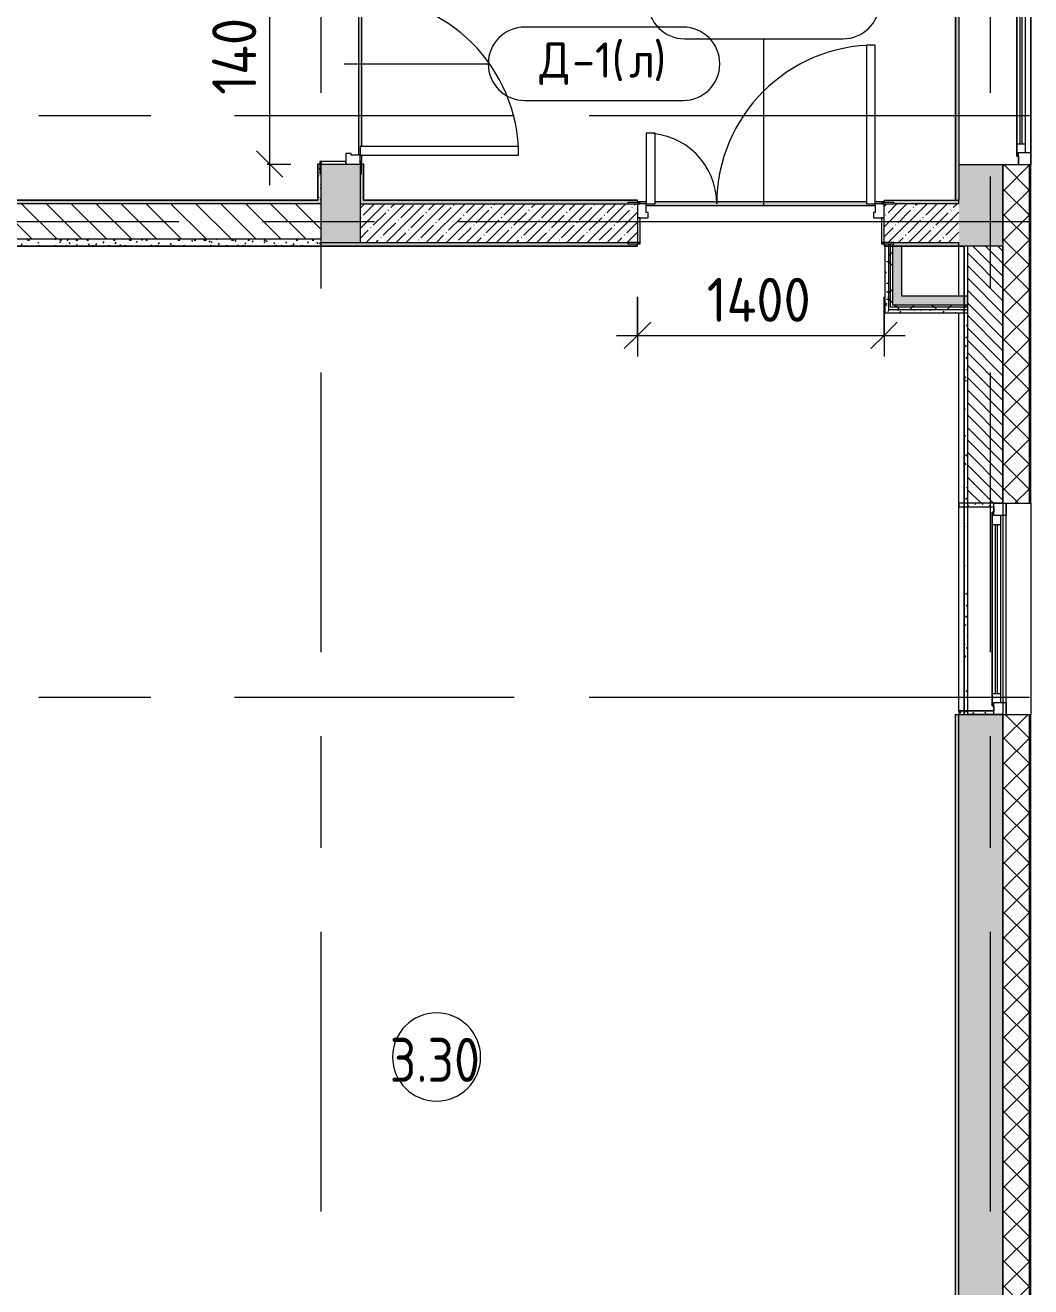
# Model space of a CAD drawing. Header units: millimetres. Extents: x 81382 to 274816, y -8553 to 29000.
# Drawn here: x 119529 to 125238, y 4453 to 11613 of the extents above; entities that cross this region are included whole.
import ezdxf

# ---------------------------------------------------------------- set-up
doc = ezdxf.new("R2010")
doc.units = ezdxf.units.MM
doc.linetypes.add('Осевая', pattern=[3175, 635, -476.25, 1587.5, -476.25])
for name, color, linetype, lineweight in [('A-ANNO-DIMS', 7, 'Continuous', 9), ('A-ANNO-DIMS-100', 7, 'Continuous', 9), ('A-AREA-IDEN', 7, 'Continuous', 9), ('A-DOOR-IDEN', 7, 'Continuous', 9), ('A-GLAZ', 7, 'Continuous', 9), ('A-GLAZ-1', 7, 'Continuous', 13), ('A-WALL', 7, 'Continuous', 9), ('I-WALL', 7, 'Continuous', 9), ('Ограждение', 7, 'Continuous', 9), ('Оси', 7, 'Continuous', 9), ('Оси-2', 7, 'Осевая', 9), ('Поручни', 7, 'Continuous', 9)]:
    doc.layers.add(name, color=color, linetype=linetype, lineweight=lineweight)
for name, color, linetype, lineweight, true_color in [('A-DOOR-1', 1, 'Continuous', 9, 0xff0000), ('A-DOOR-2', 1, 'Continuous', 13, 0xff0000), ('A-DOOR-FRAM-1', 1, 'Continuous', 13, 0xff0000), ('A-WALL-1', 7, 'Continuous', 9, 0x3c3c3c), ('A-WALL-FNSH-1', 7, 'Continuous', 9, 0x3c3c3c)]:
    doc.layers.add(name, color=color, linetype=linetype, lineweight=lineweight, true_color=true_color)
doc.styles.add('GOST Common', font='GOST_Common.ttf', dxfattribs={"width": 0.9, "height": 250})
doc.styles.add('GOST Common_1', font='GOST_Common.ttf', dxfattribs={"height": 200})
doc.styles.add('ISOCPEUR', font='isocpeur.ttf', dxfattribs={"width": 0.9, "height": 250})
doc.dimstyles.new('ISO-2_5_0_9К_БОЛЬШОЙ', dxfattribs={"dimscale": 304.8, "dimtxt": 248.995294, "dimasz": 0.492126, "dimexe": 0.393701, "dimexo": 0.984252, "dimgap": 0, "dimtad": 1, "dimdec": 0, "dimrnd": 10, "dimzin": 0, "dimdsep": 46, "dimtxsty": 'ISOCPEUR', "dimblk1": 'OBLIQUE', "dimblk2": 'OBLIQUE', "dimsah": 1, "dimcen": 0.09, "dimdle": 0.393701, "dimazin": 0, "dimtfac": 1, "dimtdec": 4, "dimtix": 1, "dimtmove": 0, "dimatfit": 3, "dimfxl": 1, "dimtvp": 1, "dimtolj": 1, "dimtzin": 0, "dimarcsym": 2})
pattern_1 = [(45, (0, 0), (-57.024626, 57.024626), []), (45, (57.025, 0), (-57.024626, 57.024626), [100.806, -20.161, 3.353, -16.808])]
pattern_2 = [(0, (0, 0), (121.92, 30.48), [10.058, -81.382, 10.058, -81.382, -487.68]), (0, (0, 0), (121.92, 30.48), [-182.88, 10.058, -172.822, 10.058, -81.382, -213.36]), (0, (0, 0), (121.92, 30.48), [-457.2, 10.058, -50.902, 10.058, -142.342]), (120, (45.72, 15.24), (-87.356454, 90.345817), [10.058, -81.382, 10.058, -81.382, -487.68]), (120, (45.72, 15.24), (-87.356454, 90.345817), [-182.88, 10.058, -172.822, 10.058, -81.382, -213.36]), (120, (45.72, 15.24), (-87.356454, 90.345817), [-457.2, 10.058, -50.902, 10.058, -142.342]), (240, (60.96, 76.2), (-34.563546, -120.825817), [10.058, -81.382, 10.058, -81.382, -487.68]), (240, (60.96, 76.2), (-34.563546, -120.825817), [-182.88, 10.058, -172.822, 10.058, -81.382, -213.36]), (240, (60.96, 76.2), (-34.563546, -120.825817), [-457.2, 10.058, -50.902, 10.058, -142.342])]
pattern_3 = [(45, (0, 0), (-106.06602, 106.06602), []), (135, (0, 0), (-106.06602, -106.06602), [])]

# ---------------------------------------------------------------- blocks, each defined once
blk = doc.blocks.new('120_Окно_СКБ_1Ст - 120_Окно_СКБ_1Ст 1200х2500_h_ с форточкой 3-24161067-План заполнения дверных проемов 3 этажа в осях 23-33')
at = {"layer": 'A-GLAZ'}
for p, q in [((600, -57), (-600, -57)), ((-580, -127), (-550, -127)), ((-480, -107), (480, -107)), ((480, -117), (-480, -117)), ((550, -127), (579, -127))]:
    blk.add_line(p, q, dxfattribs=at)
at = {"layer": 'A-GLAZ-1'}
for p, q in [((-600, -127), (-600, -57)), ((-600, -57), (-530, -57)), ((-530, -57), (-530, -127)), ((530, -127), (530, -57)), ((530, -57), (600, -57)), ((600, -57), (600, -127)), ((-530, -127), (-600, -127)), ((-530, -127), (-550, -127)), ((-550, -127), (-550, -137)), ((-550, -137), (550, -137)), ((550, -137), (-550, -137)), ((530, -87), (-530, -87)), ((-530, -87), (-530, -127)), ((-480, -137), (-480, -87)), ((480, -137), (480, -87)), ((530, -127), (530, -87)), ((600, -127), (530, -127)), ((550, -127), (530, -127)), ((550, -137), (550, -127))]:
    blk.add_line(p, q, dxfattribs=at)
blk = doc.blocks.new('110_Дверь_СКБ_2Ст - Д-5_п_ Из игровой в коридор-32679362-План заполнения дверных проемов 3 этажа в осях 23-33')
at = {"layer": 'A-DOOR-1'}
for centre, radius, start, end in [((662.5, 110), 900, 90, 180), ((-637.5, 110), 400, 360, 90)]:
    blk.add_arc(centre, radius, start, end, dxfattribs=at)
at = {"layer": 'A-DOOR-2'}
for p, q in [((662.5, 1010), (612.5, 1010)), ((612.5, 1010), (612.5, 110)), ((662.5, 110), (662.5, 1010)), ((-637.5, 510), (-637.5, 110)), ((-587.5, 510), (-637.5, 510)), ((-587.5, 110), (-587.5, 510)), ((-637.5, 110), (-587.5, 110)), ((612.5, 110), (662.5, 110))]:
    blk.add_line(p, q, dxfattribs=at)
at = {"layer": 'A-DOOR-FRAM-1'}
for p, q in [((-672.5, 118), (-742.5, 118)), ((-742.5, 118), (-742.5, 110)), ((-742.5, 110), (-672.5, 110)), ((-637.5, 110), (-687.5, 110)), ((-687.5, 110), (-687.5, 30)), ((-672.5, 110), (-672.5, 118)), ((-637.5, 60), (-637.5, 110)), ((662.5, 110), (662.5, 60)), ((712.5, 110), (662.5, 110)), ((767.5, 118), (697.5, 118)), ((697.5, 118), (697.5, 110)), ((697.5, 110), (767.5, 110)), ((712.5, 30), (712.5, 110)), ((767.5, 110), (767.5, 118)), ((-687.5, 30), (-627.5, 30)), ((-672.5, 30), (-687.5, 30)), ((-687.5, 30), (-687.5, -110)), ((-672.5, -110), (-672.5, 30)), ((-627.5, 60), (-637.5, 60)), ((-627.5, 30), (-627.5, 60)), ((662.5, 60), (652.5, 60)), ((652.5, 60), (652.5, 30)), ((652.5, 30), (712.5, 30)), ((712.5, 30), (697.5, 30)), ((697.5, 30), (697.5, -110)), ((712.5, -110), (712.5, 30)), ((-672.5, -110), (-742.5, -110)), ((-742.5, -110), (-742.5, -118)), ((-742.5, -118), (-672.5, -118)), ((-687.5, -110), (-672.5, -110)), ((-672.5, -118), (-672.5, -110)), ((697.5, -110), (712.5, -110)), ((767.5, -110), (697.5, -110)), ((697.5, -110), (697.5, -118)), ((697.5, -118), (767.5, -118)), ((767.5, -118), (767.5, -110))]:
    blk.add_line(p, q, dxfattribs=at)
blk = doc.blocks.new('110_Дверь_СКБ_2Ст - Д-1_л_Лестничная клетка EIS60 2-32142534-План заполнения дверных проемов 3 этажа в осях 23-33')
at = {"layer": 'A-DOOR-1'}
for centre, radius, start, end in [((662.5, 110), 900, 90, 180), ((-637.5, 110), 400, 360, 90)]:
    blk.add_arc(centre, radius, start, end, dxfattribs=at)
at = {"layer": 'A-DOOR-2'}
for p, q in [((662.5, 1010), (612.5, 1010)), ((612.5, 1010), (612.5, 110)), ((662.5, 110), (662.5, 1010)), ((-637.5, 510), (-637.5, 110)), ((-587.5, 510), (-637.5, 510)), ((-587.5, 110), (-587.5, 510)), ((-637.5, 110), (-587.5, 110)), ((612.5, 110), (662.5, 110))]:
    blk.add_line(p, q, dxfattribs=at)
at = {"layer": 'A-DOOR-FRAM-1'}
for p, q in [((-672.5, 118), (-742.5, 118)), ((-742.5, 118), (-742.5, 110)), ((-742.5, 110), (-672.5, 110)), ((-637.5, 110), (-687.5, 110)), ((-687.5, 110), (-687.5, 30)), ((-672.5, 110), (-672.5, 118)), ((-637.5, 60), (-637.5, 110)), ((662.5, 110), (662.5, 60)), ((712.5, 110), (662.5, 110)), ((767.5, 118), (697.5, 118)), ((697.5, 118), (697.5, 110)), ((697.5, 110), (767.5, 110)), ((712.5, 30), (712.5, 110)), ((767.5, 110), (767.5, 118)), ((-687.5, 30), (-627.5, 30)), ((-672.5, 30), (-687.5, 30)), ((-687.5, 30), (-687.5, -110)), ((-672.5, -110), (-672.5, 30)), ((-627.5, 60), (-637.5, 60)), ((-627.5, 30), (-627.5, 60)), ((662.5, 60), (652.5, 60)), ((652.5, 60), (652.5, 30)), ((652.5, 30), (712.5, 30)), ((712.5, 30), (697.5, 30)), ((697.5, 30), (697.5, -110)), ((712.5, -110), (712.5, 30)), ((-672.5, -110), (-742.5, -110)), ((-742.5, -110), (-742.5, -118)), ((-742.5, -118), (-672.5, -118)), ((-687.5, -110), (-672.5, -110)), ((-672.5, -118), (-672.5, -110)), ((697.5, -110), (712.5, -110)), ((767.5, -110), (697.5, -110)), ((697.5, -110), (697.5, -118)), ((697.5, -118), (767.5, -118)), ((767.5, -118), (767.5, -110))]:
    blk.add_line(p, q, dxfattribs=at)
blk = doc.blocks.new('120_Окно_СКБ_2Ст_Фрамуга сверху - 120_Окно_СКБ_2Ст_2300х2500_h_ ДОО 2-24160916-План заполнения дверных проемов 3 этажа в осях 23-33')
at = {"layer": 'A-GLAZ'}
for p, q in [((1150, 83), (-1150, 83)), ((-1080, 83), (1080, 83)), ((-1150, 13), (-540, 13)), ((-590, 53), (-1080, 53)), ((-590, 43), (-1080, 43)), ((-1080, 13), (-540, 13)), ((-470, 33), (1030, 33)), ((1030, 23), (-470, 23)), ((1100, 13), (1150, 13))]:
    blk.add_line(p, q, dxfattribs=at)
at = {"layer": 'A-GLAZ-1'}
for p, q in [((-1150, 13), (-1150, 83)), ((-1150, 83), (-1080, 83)), ((-1080, 83), (-1080, 13)), ((-590, 13), (-590, 83)), ((-590, 83), (-520, 83)), ((-520, 83), (-520, 13)), ((1080, 13), (1080, 83)), ((1080, 83), (1150, 83)), ((1150, 83), (1150, 13)), ((-1080, 13), (-1150, 13)), ((-520, 13), (-590, 13)), ((-520, 13), (-540, 13)), ((-540, 13), (-540, 3)), ((-540, 3), (1100, 3)), ((1100, 3), (-540, 3)), ((1080, 53), (-520, 53)), ((-520, 53), (-520, 13)), ((-470, 3), (-470, 53)), ((1030, 3), (1030, 53)), ((1080, 13), (1080, 53)), ((1150, 13), (1080, 13)), ((1100, 13), (1080, 13)), ((1100, 3), (1100, 13))]:
    blk.add_line(p, q, dxfattribs=at)
blk = doc.blocks.new('Ограждение - Ограждение-32882368-План заполнения дверных проемов 3 этажа в осях 23-33')
at = {"layer": 'Ограждение'}
h = blk.add_hatch(color=256, dxfattribs=at)
h.paths.add_polyline_path([(124305, 10590), (124355, 10590), (124355, 10600), (124305, 10600), (124305, 10610), (123105, 10610), (123105, 10600), (123055, 10600), (123055, 10590), (123978.6, 10590)])
h.paths.add_polyline_path([(124390, 10600), (124390, 10608), (124405, 10608), (124404.8, 10610), (124355, 10610), (124355, 10600)])
h.paths.add_polyline_path([(123020, 10600), (123055, 10600), (123055, 10610), (123005, 10610), (123005, 10608), (123020, 10608)])
at = {"layer": 'Поручни'}
for p, q in [((123055, 10610), (123005, 10610)), ((124305, 10610), (123105, 10610)), ((124405, 10610), (124355, 10610)), ((123055, 10590), (124355, 10590))]:
    blk.add_line(p, q, dxfattribs=at)
blk = doc.blocks.new('Ограждение - Ограждение-32882374-План заполнения дверных проемов 3 этажа в осях 23-33')
at = {"layer": 'Ограждение'}
h = blk.add_hatch(color=256, dxfattribs=at)
h.paths.add_polyline_path([(121438, 10837.6), (121440.3, 10837.6), (121440.3, 10875), (121430, 10875), (121430, 10840), (121438, 10840)])
h.paths.add_polyline_path([(121430, 12175), (121440.3, 12175), (121440.3, 12197.6), (121430, 12197.6)])
h.paths.add_polyline_path([(121430, 10875), (121430, 10925), (121440.3, 10925), (121440.3, 12125), (121430, 12125), (121430, 12175), (121420.3, 12175), (121420.3, 10875)])
at = {"layer": 'Поручни'}
for p, q in [((121420.3, 12175), (121420.3, 10875)), ((121430, 12197.6), (121440.3, 12197.6)), ((121440.3, 12175), (121440.3, 12197.6)), ((121440.3, 10925), (121440.3, 12125)), ((121440.3, 10837.6), (121438, 10837.6)), ((121440.3, 10837.6), (121440.3, 10875))]:
    blk.add_line(p, q, dxfattribs=at)
blk = doc.blocks.new('Марка_Помещения - Номер-25198446-План заполнения дверных проемов 3 этажа в осях 23-33')
at = {"layer": 'A-AREA-IDEN'}
for start, end in [(360, 180), (180, 360)]:
    blk.add_arc((0, 0), 2.5, start, end, dxfattribs=at)
blk = doc.blocks.new('М_двери - Типоразмер_рамка-25223575-План заполнения дверных проемов 3 этажа в осях 23-33')
at = {"layer": 'A-DOOR-IDEN'}
for p, q in [((4.496, 2.08), (-4.496, 2.08)), ((-4.496, -2.08), (4.496, -2.08))]:
    blk.add_line(p, q, dxfattribs=at)
for centre, start, end in [((-4.496, 0), 90, 270), ((4.496, 0), 270, 90)]:
    blk.add_arc(centre, 2.08, start, end, dxfattribs=at)
blk = doc.blocks.new('DIMBLOCK21-План заполнения дверных проемов 3 этажа в осях 23-33')
at = {"layer": 'A-ANNO-DIMS-100'}
for p, q in [((120917.4, 10705), (120917.4, 12345)), ((120902, 12225), (121037.4, 12225)), ((120917.4, 12225), (120902, 12225)), ((120902, 10825), (121037.4, 10825)), ((120917.4, 10825), (120902, 10825))]:
    blk.add_line(p, q, dxfattribs=at)
at = {"layer": 'A-ANNO-DIMS-100', "lineweight": 20}
for p, q in [((120917.4, 12225), (120842.4, 12300)), ((120917.4, 12225), (120992.4, 12150)), ((120917.4, 10825), (120842.4, 10900)), ((120917.4, 10825), (120992.4, 10750))]:
    blk.add_line(p, q, dxfattribs=at)
at = {"layer": 'A-ANNO-DIMS-100', "color": 0, "insert": (120590.8, 11218.5), "char_height": 250, "width": 735.494, "attachment_point": 1, "rotation": 90, "line_spacing_factor": 1.149209, "style": 'ISOCPEUR'}
blk.add_mtext('1400', dxfattribs=at)
blk = doc.blocks.new('_Oblique')
at = {"color": 0, "linetype": 'ByBlock', "lineweight": -2}
blk.add_line((-0.5, -0.5), (0.5, 0.5), dxfattribs=at)
blk = doc.blocks.new('DIMBLOCK22-План заполнения дверных проемов 3 этажа в осях 23-33')
at = {"layer": 'A-ANNO-DIMS-100'}
for p, q in [((123005, 10072), (123005, 9733.1)), ((123005, 9853.1), (123005, 10072)), ((124405, 10072), (124405, 9733.1)), ((124405, 9853.1), (124405, 10072)), ((122885, 9853.1), (124525, 9853.1))]:
    blk.add_line(p, q, dxfattribs=at)
at = {"layer": 'A-ANNO-DIMS-100', "lineweight": 20}
for p, q in [((123005, 9853.1), (123080, 9928.1)), ((124405, 9853.1), (124480, 9928.1)), ((123005, 9853.1), (122930, 9778.1)), ((124405, 9853.1), (124330, 9778.1))]:
    blk.add_line(p, q, dxfattribs=at)
at = {"layer": 'A-ANNO-DIMS-100', "color": 0, "insert": (123398.5, 10179.7), "char_height": 250, "width": 735.494, "attachment_point": 1, "line_spacing_factor": 1.149209, "style": 'ISOCPEUR'}
blk.add_mtext('1400', dxfattribs=at)

msp = doc.modelspace()

# ---------------------------------------------------------------- hatches: boundary and pattern name
at = {"layer": 'A-WALL'}
h = msp.add_hatch(dxfattribs=at)
h.set_pattern_fill('FP_1', color=256, style=0, pattern_type=2)
h.set_pattern_definition([(45, (0, 0), (-70.71068, 70.71068), []), (135, (0, 0), (-70.71068, -70.71068), [])])
h.paths.add_polyline_path([(125080, -250), (125230, -250), (125230, 7700), (125080, 7700), (125080, -100)])
h.paths.add_polyline_path([(125230, 8900), (125230, 10820), (125080, 10820), (125080, 8900)])
h.paths.add_polyline_path([(125230, 13120), (125230, 21400), (125080, 21400), (125080, 13120)])
h = msp.add_hatch(dxfattribs=at)
h.set_pattern_fill('FP_2', color=256, style=0, pattern_type=2)
h.set_pattern_definition([(135, (0, 0), (-35.35534, -35.35534), [])])
h.paths.add_polyline_path([(124880, 8900), (125080, 8900), (125080, 10360), (124880, 10360), (124880, 9980)])
at = {"layer": 'I-WALL'}
h = msp.add_hatch(dxfattribs=at)
h.set_pattern_fill('FP_4', color=256, style=0, pattern_type=2)
h.set_pattern_definition(pattern_1)
h.paths.add_polyline_path([(125080, 10360), (125080, 10820), (124830, 10820), (124830, 10360), (124880, 10360)])
h.paths.add_polyline_path([(124830, 13120), (125080, 13120), (125080, 21400), (124830, 21400), (124830, 13501.8)])
h = msp.add_hatch(dxfattribs=at)
h.set_pattern_fill('FP_4', color=256, style=0, pattern_type=2)
h.set_pattern_definition(pattern_1)
h.paths.add_polyline_path([(121210, 10380), (121430, 10380), (121430, 10825), (121210, 10825), (121210, 10400)])
h.paths.add_polyline_path([(121210, 12225), (121430, 12225), (121430, 13400), (121210, 13400), (121210, 12280)])
h.paths.add_polyline_path([(121210, 13900), (121430, 13900), (121430, 18600), (121210, 18600), (121210, 13920)])
h.paths.add_polyline_path([(121210, 19100), (121430, 19100), (121430, 19110), (121210, 19110)])
h = msp.add_hatch(dxfattribs=at)
h.set_pattern_fill('FP_35', color=256, style=0, pattern_type=2)
h.set_pattern_definition(pattern_2)
h.paths.add_polyline_path([(121430, 10600), (121450, 10600), (121450, 10825), (121438, 10825), (121438, 10770), (121430, 10770)])
h.paths.add_polyline_path([(121450, 12225), (121450, 18830), (121430, 18830), (121430.2, 12280), (121438, 12280), (121438, 12225)])
h = msp.add_hatch(dxfattribs=at)
h.set_pattern_fill('FP_35', color=256, style=0, pattern_type=2)
h.set_pattern_definition(pattern_2)
h.paths.add_polyline_path([(124810, 10620), (124830, 10620), (124830, 18830), (124810, 18830), (124810, 10906.2)])
h = msp.add_hatch(dxfattribs=at)
h.set_pattern_fill('FP_35', color=256, style=0, pattern_type=2)
h.set_pattern_definition(pattern_2)
h.paths.add_polyline_path([(121202, 10620), (121210, 10620), (121210, 10770), (121202, 10770), (121202, 10825), (121190, 10825), (121190, 10620)])
h.paths.add_polyline_path([(121202, 12225), (121202, 12280), (121210, 12280), (121210, 12430), (121190, 12430), (121190, 12225)])
h = msp.add_hatch(dxfattribs=at)
h.set_pattern_fill('FP_35', color=256, style=0, pattern_type=2)
h.set_pattern_definition(pattern_2)
h.paths.add_polyline_path([(121210, 10600), (121210, 10620), (111180, 10620), (111180, 10608), (111210, 10608), (111210, 10600), (120162.1, 10600)])
h.paths.add_polyline_path([(110200, 10600), (110200, 10608), (110230, 10608), (110230, 10620), (109105, 10620), (109105, 10608), (109160, 10608), (109160, 10600), (109984.9, 10600)])
h.paths.add_polyline_path([(107650, 10600), (107650, 10608), (107705, 10608), (107705, 10620), (105095, 10620), (105095, 10608), (105125, 10608), (105125, 10600), (107440.6, 10600)])
h.paths.add_polyline_path([(103615, 10600), (103615, 10608), (103645, 10608), (103645, 10620), (100829, 10620), (100829, 10600), (102352, 10600)])
h = msp.add_hatch(dxfattribs=at)
h.set_pattern_fill('FP_3', color=256, style=0, pattern_type=2)
h.set_pattern_definition([(135, (0, 0), (-70.71068, -70.71068), [])])
h.paths.add_polyline_path([(121190, 10400), (121210, 10400), (121210, 10600), (119330, 10600), (119330, 10400), (120162.1, 10400)])
h.paths.add_polyline_path([(111930, 10400), (111930, 10600), (111180, 10600), (111180, 10400), (111257, 10400)])
h.paths.add_polyline_path([(110050, 10400), (110230, 10400), (110230, 10600), (109105, 10600), (109105, 10400), (109984.9, 10400)])
h.paths.add_polyline_path([(107650, 10400), (107705, 10400), (107705, 10600), (107350, 10600), (107350, 10400), (107440.6, 10400)])
h = msp.add_hatch(dxfattribs=at)
h.set_pattern_fill('FP_4', color=256, style=0, pattern_type=2)
h.set_pattern_definition(pattern_1)
h.paths.add_polyline_path([(124460, 10380), (124830, 10380), (124830, 10600), (124405, 10600), (124405, 10380), (124430, 10380)])
h.paths.add_polyline_path([(122950, 10380), (123005, 10380), (123005, 10600), (121430, 10600), (121430, 10380), (122706.4, 10380)])
h = msp.add_hatch(dxfattribs=at)
h.set_pattern_fill('FP_35', color=256, style=0, pattern_type=2)
h.set_pattern_definition(pattern_2)
h.paths.add_polyline_path([(124830, 10600), (124830, 10620), (124405, 10620), (124405, 10608), (124460, 10608), (124460, 10600), (124614.6, 10600)])
h.paths.add_polyline_path([(122706.4, 10600), (122950, 10600.7), (122950, 10608), (123005, 10608), (123005, 10620), (121450, 10620), (121451, 10600)])
h = msp.add_hatch(dxfattribs=at)
h.set_pattern_fill('FP_35', color=256, style=0, pattern_type=2)
h.set_pattern_definition(pattern_2)
h.paths.add_polyline_path([(121190, 10360), (121190, 10400), (119330, 10400), (119330, 10360), (120162.1, 10360)])
h = msp.add_hatch(dxfattribs=at)
h.set_pattern_fill('FP_35', color=256, style=0, pattern_type=2)
h.set_pattern_definition(pattern_2)
h.paths.add_polyline_path([(121210, 10360), (121210, 10400), (121190, 10400), (121190, 10360)])
h = msp.add_hatch(dxfattribs=at)
h.set_pattern_fill('FP_35', color=256, style=0, pattern_type=2)
h.set_pattern_definition(pattern_2)
h.paths.add_polyline_path([(124701.6, 10360), (124830, 10360), (124830, 10380), (124460, 10380), (124460, 10372), (124455, 10372), (124455, 10360), (124614.6, 10360)])
h.paths.add_polyline_path([(124405, 10360), (124430, 10360), (124430, 10372), (124405, 10372)])
h.paths.add_polyline_path([(122706.4, 10360), (123005, 10360), (123005, 10372), (122950, 10372), (122950, 10380), (121210, 10380), (121210, 10360)])
h = msp.add_hatch(dxfattribs=at)
h.set_pattern_fill('FP_35', color=256, style=0, pattern_type=2)
h.set_pattern_definition(pattern_2)
h.paths.add_polyline_path([(124410, 10000), (124430, 10000), (124430, 10372), (124410, 10372), (124410, 10041)])
h = msp.add_hatch(dxfattribs=at)
h.set_pattern_fill('FP_36', color=256, style=0, pattern_type=2)
h.set_pattern_definition(pattern_3)
h.paths.add_polyline_path([(124442.5, 10000), (124442.5, 10372), (124430, 10372), (124430, 10000)])
h = msp.add_hatch(dxfattribs=at)
h.set_pattern_fill('FP_36', color=256, style=0, pattern_type=2)
h.set_pattern_definition(pattern_3)
h.paths.add_polyline_path([(124455, 10012.5), (124455, 10372), (124442.5, 10372), (124442.5, 10012.5)])
for points in [[(124505, 10025), (124505, 10360), (124455, 10360), (124455, 10025)], [(124505, 10025), (124880, 10025), (124880, 10075), (124505, 10075), (124505, 10041)]]:
    msp.add_hatch(color=256, dxfattribs=at).paths.add_polyline_path(points)
h = msp.add_hatch(dxfattribs=at)
h.set_pattern_fill('FP_35', color=256, style=0, pattern_type=2)
h.set_pattern_definition(pattern_2)
h.paths.add_polyline_path([(124860, 7700), (124880, 7701), (124880, 10360), (124860, 10360), (124860, 7701)])
h = msp.add_hatch(dxfattribs=at)
h.set_pattern_fill('FP_36', color=256, style=0, pattern_type=2)
h.set_pattern_definition(pattern_3)
h.paths.add_polyline_path([(124880, 10012.5), (124880, 10025), (124455, 10025), (124455, 10012.5), (124505, 10012.5)])
h = msp.add_hatch(dxfattribs=at)
h.set_pattern_fill('FP_35', color=256, style=0, pattern_type=2)
h.set_pattern_definition(pattern_2)
h.paths.add_polyline_path([(124880, 9980), (124880, 10000), (124410, 10000), (124410, 9980)])
h = msp.add_hatch(dxfattribs=at)
h.set_pattern_fill('FP_36', color=256, style=0, pattern_type=2)
h.set_pattern_definition(pattern_3)
h.paths.add_polyline_path([(124880, 10000), (124880, 10012.5), (124442.5, 10012.5), (124442.5, 10000), (124505, 10000)])
h = msp.add_hatch(dxfattribs=at)
h.set_pattern_fill('FP_35', color=256, style=0, pattern_type=2)
h.set_pattern_definition(pattern_2)
h.paths.add_polyline_path([(125028, 8880), (125028, 8900), (124830.2, 8900), (124830.2, 8880)])
h = msp.add_hatch(dxfattribs=at)
h.set_pattern_fill('FP_35', color=256, style=0, pattern_type=2)
h.set_pattern_definition(pattern_2)
h.paths.add_polyline_path([(124830, 160), (124830, 7701), (124810, 7700), (124810, 160)])
h = msp.add_hatch(dxfattribs=at)
h.set_pattern_fill('FP_35', color=256, style=0, pattern_type=2)
h.set_pattern_definition(pattern_2)
h.paths.add_polyline_path([(124830, 7701), (125028, 7701), (125028, 7721), (124830, 7721)])
h = msp.add_hatch(dxfattribs=at)
h.set_pattern_fill('FP_4', color=256, style=0, pattern_type=2)
h.set_pattern_definition(pattern_1)
h.paths.add_polyline_path([(124830, -100), (125080, -100), (125080, 7701), (124830, 7700), (124830, 150)])

# ---------------------------------------------------------------- linework, layer by layer
at = {"layer": 'A-DOOR-IDEN'}
for p, q in [((123723.1, 10591.9), (123722.4, 11535.9)), ((121339.5, 11394.3), (122157.1, 11394.3))]:
    msp.add_line(p, q, dxfattribs=at)
at = {"layer": 'A-WALL'}
for p, q in [((124830, 18850), (124830, 10820)), ((125238, 13120), (125238, 10820)), ((121450, 10620), (121450, 10825)), ((125080, 10820), (125080, 7701)), ((125080, 10380), (125080, 10820)), ((125230, 8900), (125230, 10820)), ((125233, 8900), (125233, 10820)), ((121210, 10400), (121210, 10770)), ((111180, 10620), (121190, 10620)), ((121430, 10600), (122950, 10600)), ((121450, 10620), (123005, 10620)), ((121451, 10620), (121451, 10621)), ((124405, 10620), (124810, 10620)), ((124830, 10600), (124460, 10600)), ((124809, 10620), (124809, 10621)), ((124830, 10600), (124830, 10620)), ((121210, 10380), (121210, 10400)), ((121210, 10380), (122950, 10380)), ((124442.5, 10012.5), (124442.5, 10372)), ((124455, 10025), (124455, 10372)), ((124460, 10380), (124830, 10380)), ((124830, 10360), (124830, 10380)), ((125080, 10360), (124860, 10360)), ((124860, 7700), (124860, 10360)), ((125080, 8900), (125080, 10360)), ((124880, 10025), (124455, 10025)), ((124880, 10012.5), (124442.5, 10012.5)), ((125238, 8900), (125238, 7700)), ((124810, 170), (124810, 7701)), ((124880, 7701), (124880, 7700)), ((125080, 7701), (125028, 7701)), ((125080, 7700), (125080, 7701)), ((125230, -250), (125230, 7700)), ((125233, -253), (125233, 7700))]:
    msp.add_line(p, q, dxfattribs=at)
at = {"layer": 'A-WALL-1'}
for p, q in [((124810, 18830), (124810, 10620)), ((121202, 10825), (121190, 10825)), ((121190, 10825), (121190, 10620)), ((121450, 10825), (121438, 10825)), ((124830, 10820), (124830, 10620)), ((125080, 10820), (124830, 10820)), ((125230, 10820), (125080, 10820)), ((121430, 10770), (121430, 10380)), ((121210, 10600), (111210, 10600)), ((123005, 10608), (123005, 10620)), ((124405, 10620), (124405, 10608)), ((124810, 10620), (124830, 10620)), ((119330, 10400), (121210, 10400)), ((123005, 10360), (123005, 10372)), ((124405, 10372), (124405, 10360)), ((124410, 10372), (124410, 9980)), ((124430, 10372), (124430, 10000)), ((124505, 10075), (124505, 10360)), ((124880, 7701), (124880, 10360)), ((124880, 10075), (124505, 10075)), ((124410, 9980), (124880, 9980)), ((124430, 10000), (124880, 10000)), ((125080, 8900), (124830.2, 8900)), ((124830.2, 8900), (124830.2, 8880)), ((124830.2, 8880), (125028, 8880)), ((125028, 8880), (125028, 8900)), ((125080, 8900), (125230, 8900)), ((124810, 7701), (124880, 7701)), ((125028, 7721), (124830, 7721)), ((124830, 7721), (124830, 7701)), ((124830, 150), (124830, 7701)), ((125080, 7700), (124860, 7700)), ((125028, 7701), (124880, 7701)), ((125028, 7701), (125028, 7721)), ((125080, 7700), (125080, -100)), ((125230, 7700), (125080, 7700)), ((125080, -100), (125080, 7700))]:
    msp.add_line(p, q, dxfattribs=at)
at = {"layer": 'A-WALL-FNSH-1'}
for p, q in [((124809, 18829), (124809, 10621)), ((121190, 10825), (121189, 10825)), ((121189, 10825), (121189, 10621)), ((121451, 10825), (121450, 10825)), ((121451, 10621), (121451, 10825)), ((125238, 10820), (125230, 10820)), ((125238, 8900), (125238, 10820)), ((121189, 10621), (111180, 10621)), ((123005, 10621), (121451, 10621)), ((123005, 10620), (123005, 10621)), ((124405, 10621), (124405, 10620)), ((124809, 10621), (124804.5, 10621)), ((123005, 10360), (119351, 10360)), ((119351, 10359), (123005, 10359)), ((123005, 10359), (123005, 10360)), ((124860, 10360), (124405, 10360)), ((124405, 10360), (124405, 10359)), ((124405, 10359), (124859, 10359)), ((124859, 10359), (124859, 7701)), ((124830.2, 8880), (124830.2, 8879)), ((124830.2, 8879), (125028, 8879)), ((125028, 8879), (125028, 8880)), ((125230, 8900), (125238, 8900)), ((124810, 7701), (124809, 7701)), ((124809, 7701), (124809, 171)), ((125028, 7722), (124830, 7722)), ((124830, 7722), (124830, 7721)), ((125028, 7721), (125028, 7722)), ((125238, 7700), (125230, 7700)), ((125238, -258), (125238, 7700))]:
    msp.add_line(p, q, dxfattribs=at)
at = {"layer": 'I-WALL'}
for p, q in [((124405, 10621), (124804.5, 10621)), ((124804.5, 10620), (124804.5, 10621)), ((124830, 10075), (124830, 10359)), ((124830, 7721), (124830, 9980)), ((125080, 8900), (125080, 7701))]:
    msp.add_line(p, q, dxfattribs=at)
at = {"layer": 'Оси'}
for p, q in [((122730, 11100), (125230, 11100)), ((122730, 10500), (125230, 10500)), ((122730, 7800), (125230, 7800))]:
    msp.add_line(p, q, dxfattribs=at)
at = {"layer": 'Оси-2'}
for p, q in [((121210, 593.7), (121210, 18900)), ((125010, 593.7), (125010, 18900)), ((84681.8, 11100), (122730, 11100)), ((85951.8, 10500), (122730, 10500)), ((84681.8, 7800), (122730, 7800))]:
    msp.add_line(p, q, dxfattribs=at)

# ---------------------------------------------------------------- block references
at = {"layer": 'A-AREA-IDEN', "xscale": 99.99999999999993, "yscale": 99.99999999999993, "zscale": 99.99999999999993}
msp.add_blockref('Марка_Помещения - Номер-25198446-План заполнения дверных проемов 3 этажа в осях 23-33', (121864.2, 5757.4), dxfattribs=at)
at = {"layer": 'A-DOOR-1', "rotation": 269.9999999999998}
msp.add_blockref('110_Дверь_СКБ_2Ст - Д-1_л_Лестничная клетка EIS60 2-32142534-План заполнения дверных проемов 3 этажа в осях 23-33', (121320, 11537.5), dxfattribs=at)
at = {"layer": 'A-DOOR-1'}
msp.add_blockref('110_Дверь_СКБ_2Ст - Д-5_п_ Из игровой в коридор-32679362-План заполнения дверных проемов 3 этажа в осях 23-33', (123692.5, 10490), dxfattribs=at)
at = {"layer": 'A-DOOR-IDEN', "xscale": 99.99999999999993, "yscale": 99.99999999999993, "zscale": 99.99999999999993}
for p in [(123722.4, 11743.9), (122814.8, 11394.3)]:
    msp.add_blockref('М_двери - Типоразмер_рамка-25223575-План заполнения дверных проемов 3 этажа в осях 23-33', p, dxfattribs=at)
at = {"layer": 'A-GLAZ', "rotation": 269.9999999999999}
for name, p in [('120_Окно_СКБ_2Ст_Фрамуга сверху - 120_Окно_СКБ_2Ст_2300х2500_h_ ДОО 2-24160916-План заполнения дверных проемов 3 этажа в осях 23-33', (125155, 11970)), ('120_Окно_СКБ_1Ст - 120_Окно_СКБ_1Ст 1200х2500_h_ с форточкой 3-24161067-План заполнения дверных проемов 3 этажа в осях 23-33', (125155, 8300))]:
    msp.add_blockref(name, p, dxfattribs=at)
at = {"layer": 'Поручни'}
for name in ['Ограждение - Ограждение-32882374-План заполнения дверных проемов 3 этажа в осях 23-33', 'Ограждение - Ограждение-32882368-План заполнения дверных проемов 3 этажа в осях 23-33']:
    msp.add_blockref(name, (0, 0), dxfattribs=at)

# ---------------------------------------------------------------- texts
at = {"layer": 'A-AREA-IDEN', "insert": (121598.5, 5866), "char_height": 250, "width": 663.797, "attachment_point": 1, "style": 'GOST Common'}
msp.add_mtext('3.30', dxfattribs=at)
at = {"layer": 'A-DOOR-IDEN', "char_height": 200, "attachment_point": 1, "style": 'GOST Common_1'}
for s, insert, width in [('-1(', (122633.7, 11515.5), 392.827), ('\\fGOST Common|b0|i0|c204|p34|;)', (123096.8, 11515.5), 96.202), ('\\fGOST Common|b0|i0|c204|p34|;Д', (122448.5, 11515.5), 224.472), ('\\fGOST Common|b0|i0|c204|p34|;л', (122957.9, 11515.5), 168.354)]:
    msp.add_mtext(s, dxfattribs=dict(at, insert=insert, width=width))

# ---------------------------------------------------------------- dimensions: what is measured, and where the dimension line sits
at = {"layer": 'A-ANNO-DIMS'}
dim = msp.add_linear_dim(base=(120917.4, 12225), p1=(121202, 10825), p2=(121202, 12225), angle=90, dimstyle='ISO-2_5_0_9К_БОЛЬШОЙ', override={"dimpost": '<>', "dimfxl": 1400}, dxfattribs=at)
dim.commit()
dim.dimension.update_dxf_attribs({"geometry": 'DIMBLOCK21-План заполнения дверных проемов 3 этажа в осях 23-33', "text_midpoint": (120792.4, 11525)})
dim = msp.add_linear_dim(base=(124405, 9853.1), p1=(123005, 10372), p2=(124405, 10372), dimstyle='ISO-2_5_0_9К_БОЛЬШОЙ', override={"dimpost": '<>', "dimfxl": 1400}, dxfattribs=at)
dim.commit()
dim.dimension.update_dxf_attribs({"geometry": 'DIMBLOCK22-План заполнения дверных проемов 3 этажа в осях 23-33', "text_midpoint": (123705, 9978.1)})

doc.saveas('drawing.dxf')
